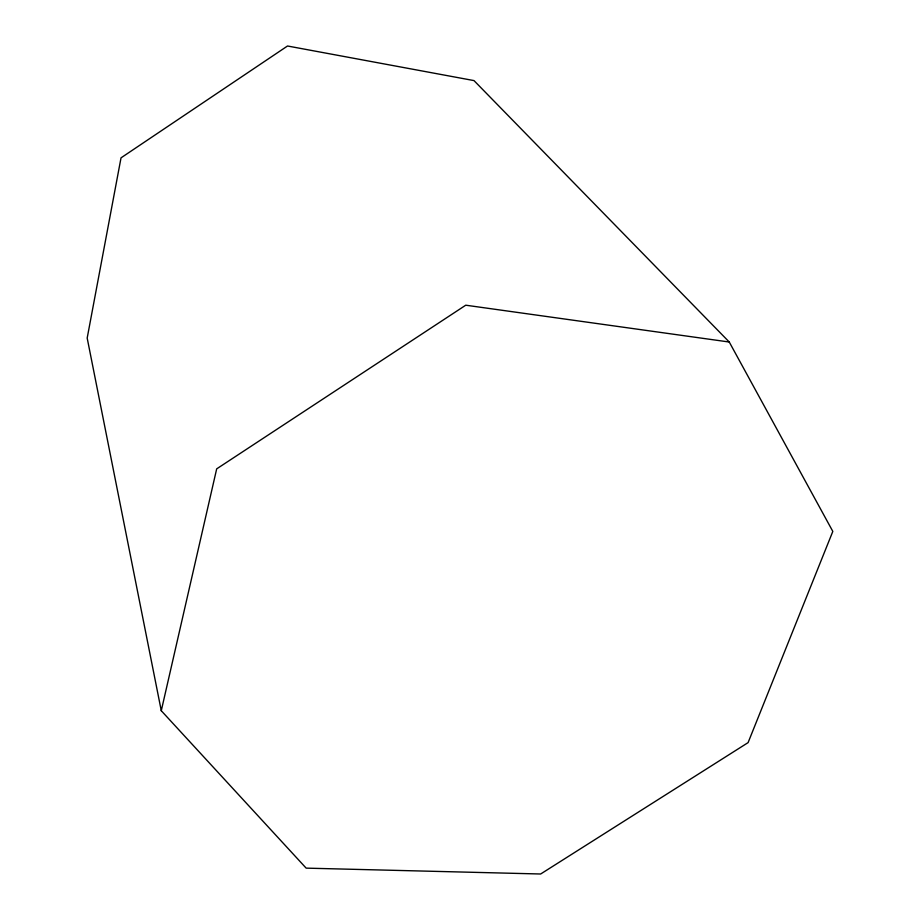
<?xml version="1.0" encoding="UTF-8"?>
<svg xmlns="http://www.w3.org/2000/svg" width="920" height="920" viewBox="0 0 920 920"><rect width="100%" height="100%" fill="white"/><g stroke="black" fill="none" stroke-linecap="round" stroke-linejoin="round"><path stroke-width="1.38" d="M161.276 710.723L216.683 468.866L465.75 305.198L729.261 342.022L832.818 531.415L748.098 742.612L540.649 874L306.164 868.135L161.276 710.723L87.181 338.054L121.026 157.849L287.523 46L473.995 80.592L729.261 342.022"/></g></svg>
